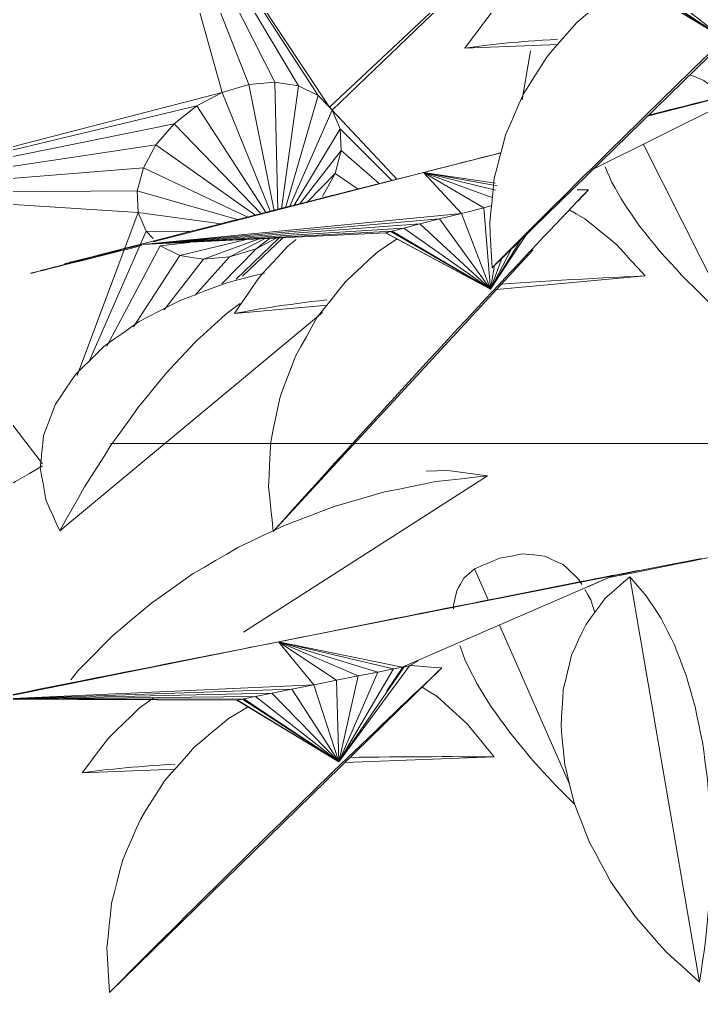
# Model space of a CAD drawing. Header units: metres. Extents: x 13.9 to 26.7, y -0.2 to 3.2.
# Drawn here: x 20.4854 to 20.5502, y 2.5479 to 2.6403 of the extents above; entities that cross this region are included whole.
import ezdxf

# ---------------------------------------------------------------- set-up
doc = ezdxf.new("R2010")
doc.units = ezdxf.units.M
doc.linetypes.add('_Pontos', pattern=[0.002, 0, -0.002])
for name, color, linetype, lineweight in [('Importações nas famílias', 10, 'Continuous', 5), ('Níveis', 50, 'Continuous', 9), ('Vegetação', 7, 'Continuous', 5)]:
    doc.layers.add(name, color=color, linetype=linetype, lineweight=lineweight)

# ---------------------------------------------------------------- blocks, each defined once
blk = doc.blocks.new('Planta_pergolado_12200 - plantas pergolado_skp_Component_12-V1731-Corte 1')
at = {"layer": 'Importações nas famílias'}
for p, q in [((17.334291, 2.640916), (17.334603, 2.641388)), ((17.341888, 2.636634), (17.334474, 2.621936))]:
    blk.add_line(p, q, dxfattribs=at)
at = {"layer": 'Importações nas famílias', "flags": 128}
for points in [[(17.336152, 2.642706), (17.336605, 2.642885), (17.337058, 2.643064), (17.337511, 2.643244)], [(17.334603, 2.641388), (17.33499, 2.641717), (17.335377, 2.642047), (17.335765, 2.642376), (17.336152, 2.642706)], [(17.333353, 2.6395), (17.333666, 2.639972), (17.333978, 2.640444)], [(17.332899, 2.63831), (17.333123, 2.638896), (17.333353, 2.6395)], [(17.345547, 2.634511), (17.345339, 2.63403), (17.345131, 2.633549), (17.344923, 2.633067)], [(17.344923, 2.633067), (17.344628, 2.632551), (17.344333, 2.632035), (17.344038, 2.63152), (17.343743, 2.631004)], [(17.343743, 2.631004), (17.343365, 2.630459), (17.342986, 2.629914), (17.342608, 2.62937), (17.34223, 2.628825)], [(17.34223, 2.628825), (17.341772, 2.628258), (17.341314, 2.627691), (17.340857, 2.627123), (17.340399, 2.626556)], [(17.340399, 2.626556), (17.339867, 2.625972), (17.339335, 2.625389), (17.338804, 2.624805), (17.338272, 2.624221)], [(17.338272, 2.624221), (17.337672, 2.623628), (17.337071, 2.623034), (17.336471, 2.622441), (17.335871, 2.621847)], [(17.335871, 2.621847), (17.33521, 2.62125), (17.334548, 2.620654), (17.333886, 2.620057)]]:
    blk.add_lwpolyline(points, dxfattribs=at)
blk = doc.blocks.new('Planta_pergolado_12200 - plantas pergolado_skp_Component_12-V3841-Corte 1')
at = {"layer": 'Importações nas famílias'}
for p, q in [((20.539421, 2.624088), (20.538351, 2.62411)), ((20.53843, 2.623014), (20.539421, 2.624088)), ((20.509499, 2.591662), (20.534157, 2.618383))]:
    blk.add_line(p, q, dxfattribs=at)
at = {"layer": 'Importações nas famílias', "flags": 128}
for points in [[(20.537367, 2.62194), (20.537881, 2.622477), (20.538394, 2.623014), (20.538907, 2.623551), (20.539421, 2.624088)], [(20.535143, 2.619595), (20.535699, 2.620181), (20.536255, 2.620768), (20.536811, 2.621354), (20.537367, 2.62194)], [(20.521194, 2.619416), (20.520312, 2.618821), (20.519431, 2.618226)], [(20.532773, 2.617077), (20.533365, 2.617707), (20.533958, 2.618336), (20.534551, 2.618966), (20.535143, 2.619595)], [(20.519431, 2.618226), (20.518652, 2.617504), (20.517873, 2.616781), (20.517095, 2.616059), (20.516316, 2.615336)], [(20.530283, 2.614416), (20.530905, 2.615081), (20.531528, 2.615746), (20.53215, 2.616412), (20.532773, 2.617077)], [(20.516316, 2.615336), (20.515659, 2.614503), (20.515001, 2.613669), (20.514344, 2.612835), (20.513686, 2.612002)], [(20.5277, 2.611639), (20.528346, 2.612333), (20.528991, 2.613028), (20.529637, 2.613722), (20.530283, 2.614416)], [(20.513686, 2.612002), (20.513166, 2.611077), (20.512645, 2.610151), (20.512124, 2.609226), (20.511603, 2.608301)], [(20.525054, 2.608779), (20.525716, 2.609494), (20.526377, 2.610209), (20.527039, 2.610924), (20.5277, 2.611639)], [(20.511603, 2.608301), (20.511231, 2.607306), (20.510859, 2.606312), (20.510487, 2.605317), (20.510116, 2.604322)], [(20.522374, 2.605868), (20.523044, 2.606596), (20.523714, 2.607324), (20.524384, 2.608051), (20.525054, 2.608779)], [(20.51969, 2.602936), (20.520361, 2.603669), (20.521032, 2.604402), (20.521703, 2.605135), (20.522374, 2.605868)], [(20.510116, 2.604322), (20.509901, 2.60328), (20.509687, 2.602239), (20.509472, 2.601198), (20.509258, 2.600156)], [(20.517031, 2.600018), (20.517695, 2.600747), (20.51836, 2.601477), (20.519025, 2.602207), (20.51969, 2.602936)], [(20.509258, 2.600156), (20.509206, 2.599093), (20.509154, 2.59803), (20.509103, 2.596966), (20.509051, 2.595903)], [(20.514427, 2.597145), (20.515078, 2.597863), (20.515729, 2.598581), (20.51638, 2.599299), (20.517031, 2.600018)], [(20.511907, 2.594349), (20.512537, 2.595048), (20.513167, 2.595747), (20.513797, 2.596446), (20.514427, 2.597145)], [(20.509051, 2.595903), (20.509163, 2.594843), (20.509275, 2.593782), (20.509387, 2.592722), (20.509499, 2.591662)], [(20.509499, 2.591662), (20.510101, 2.592333), (20.510703, 2.593005), (20.511305, 2.593677), (20.511907, 2.594349)]]:
    blk.add_lwpolyline(points, dxfattribs=at)
blk = doc.blocks.new('Planta_pergolado_12200 - plantas pergolado_skp_Component_12-V3801-Corte 1')
at = {"layer": 'Importações nas famílias'}
for p, q in [((20.800099, 2.56532), (20.799322, 2.5647)), ((20.819116, 2.560565), (20.833223, 2.561855)), ((20.794245, 2.55829), (20.803086, 2.559099))]:
    blk.add_line(p, q, dxfattribs=at)
at = {"layer": 'Importações nas famílias', "flags": 128}
for points in [[(20.827521, 2.567279), (20.826686, 2.567752), (20.82607, 2.568101)], [(20.830559, 2.564821), (20.829799, 2.565436), (20.82904, 2.56605), (20.82828, 2.566665), (20.827521, 2.567279)], [(20.799322, 2.5647), (20.798634, 2.563953), (20.797947, 2.563206), (20.797259, 2.562459), (20.796572, 2.561713)], [(20.833223, 2.561855), (20.832557, 2.562597), (20.831891, 2.563338), (20.831225, 2.56408), (20.830559, 2.564821)], [(20.829264, 2.561668), (20.830254, 2.561715), (20.831244, 2.561762), (20.832233, 2.561809), (20.833223, 2.561855)], [(20.796572, 2.561713), (20.79599, 2.560857), (20.795409, 2.560001), (20.794827, 2.559146), (20.794245, 2.55829)], [(20.819593, 2.561082), (20.8204, 2.561139), (20.821364, 2.561206)], [(20.821364, 2.561206), (20.822347, 2.561267), (20.82333, 2.561328), (20.824313, 2.56139), (20.825297, 2.561451)], [(20.825297, 2.561451), (20.826289, 2.561505), (20.82728, 2.561559), (20.828272, 2.561614), (20.829264, 2.561668)], [(20.798311, 2.558982), (20.798947, 2.559069), (20.799584, 2.559156), (20.800221, 2.559243), (20.800857, 2.55933)], [(20.800857, 2.55933), (20.801571, 2.559416), (20.802284, 2.559502), (20.802997, 2.559588)], [(20.794245, 2.55829), (20.794709, 2.558376), (20.795172, 2.558462), (20.795635, 2.558548), (20.796098, 2.558634)], [(20.796098, 2.558634), (20.796651, 2.558721), (20.797204, 2.558808), (20.797758, 2.558895), (20.798311, 2.558982)]]:
    blk.add_lwpolyline(points, dxfattribs=at)
blk = doc.blocks.new('Planta_pergolado_12200 - plantas pergolado_skp_Component_17-V3843-Corte 1')
at = {"layer": 'Importações nas famílias'}
for p, q in [((20.555151, 2.63366), (20.539862, 2.626056)), ((20.54504, 2.631108), (20.555151, 2.63366)), ((20.52378, 2.625744), (20.531141, 2.627601)), ((20.531151, 2.627632), (20.530367, 2.627432)), ((20.52378, 2.625744), (20.498103, 2.619169)), ((20.527361, 2.621866), (20.52378, 2.625744)), ((20.529488, 2.622405), (20.52378, 2.625744)), ((20.530362, 2.623347), (20.52378, 2.625744)), ((20.530607, 2.624057), (20.52378, 2.625744)), ((20.530754, 2.624484), (20.52378, 2.625744)), ((20.530565, 2.624719), (20.52378, 2.625744)), ((20.529488, 2.622405), (20.527361, 2.621866)), ((20.530259, 2.6226), (20.529488, 2.622405)), ((20.530125, 2.614662), (20.529488, 2.622405)), ((20.497022, 2.618893), (20.527361, 2.621866)), ((20.525295, 2.62134), (20.497022, 2.618893)), ((20.523429, 2.620864), (20.525295, 2.62134)), ((20.525295, 2.62134), (20.527361, 2.621866)), ((20.530125, 2.614662), (20.525295, 2.62134)), ((20.530125, 2.614662), (20.527361, 2.621866)), ((20.523429, 2.620864), (20.497022, 2.618893)), ((20.497022, 2.618893), (20.521892, 2.62047)), ((20.497022, 2.618893), (20.520788, 2.620186)), ((20.520145, 2.620012), (20.52065, 2.620135)), ((20.520312, 2.620061), (20.520192, 2.620029)), ((20.520312, 2.620061), (20.520788, 2.620186)), ((20.530125, 2.614662), (20.52065, 2.620135)), ((20.520788, 2.620186), (20.521892, 2.62047)), ((20.530125, 2.614662), (20.520788, 2.620186)), ((20.521892, 2.62047), (20.523429, 2.620864)), ((20.530125, 2.614662), (20.521892, 2.62047)), ((20.530125, 2.614662), (20.523429, 2.620864)), ((20.520192, 2.620029), (20.497022, 2.618893)), ((20.520145, 2.620012), (20.497022, 2.618893)), ((20.520192, 2.620029), (20.520145, 2.620012)), ((20.530125, 2.614662), (20.520145, 2.620012)), ((20.520192, 2.620029), (20.530125, 2.614662)), ((20.530125, 2.614662), (20.533592, 2.619936)), ((20.530125, 2.614662), (20.532997, 2.619357)), ((20.530125, 2.614662), (20.532047, 2.618383)), ((20.530125, 2.614662), (20.531239, 2.617676)), ((20.530125, 2.614662), (20.530513, 2.61694))]:
    blk.add_line(p, q, dxfattribs=at)
at = {"layer": 'Importações nas famílias', "flags": 128}
for points in [[(20.552191, 2.632963), (20.551252, 2.632727), (20.550314, 2.63249), (20.549375, 2.632254), (20.548437, 2.632018)], [(20.548437, 2.632018), (20.547345, 2.631742), (20.546254, 2.631466), (20.545163, 2.63119)], [(20.530367, 2.627432), (20.529434, 2.627194), (20.528502, 2.626955), (20.527569, 2.626717), (20.526636, 2.626478)], [(20.52378, 2.625744), (20.52292, 2.625528), (20.522059, 2.625312), (20.521199, 2.625097), (20.520339, 2.624881)], [(20.526636, 2.626478), (20.525922, 2.626295), (20.525208, 2.626111), (20.524494, 2.625927), (20.52378, 2.625744)], [(20.520339, 2.624881), (20.519216, 2.624598), (20.518094, 2.624315), (20.516971, 2.624032), (20.515849, 2.623749)], [(20.515849, 2.623749), (20.51456, 2.623423), (20.513272, 2.623097), (20.511983, 2.622771), (20.510695, 2.622445)], [(20.510695, 2.622445), (20.50935, 2.622103), (20.508005, 2.621762), (20.506661, 2.621421), (20.505316, 2.62108)], [(20.505316, 2.62108), (20.50403, 2.620753), (20.502745, 2.620425), (20.501459, 2.620098), (20.500173, 2.619771)], [(20.500173, 2.619771), (20.499056, 2.619485), (20.497939, 2.6192), (20.496822, 2.618915), (20.495705, 2.618629)], [(20.495705, 2.618629), (20.494853, 2.61841), (20.494, 2.618191), (20.493147, 2.617972), (20.492294, 2.617753)], [(20.495016, 2.618381), (20.494013, 2.618124), (20.49301, 2.617868)], [(20.49324, 2.617942), (20.494185, 2.61818), (20.495131, 2.618418), (20.496076, 2.618655), (20.497022, 2.618893)], [(20.493877, 2.618017), (20.494915, 2.618279), (20.495954, 2.618541), (20.496993, 2.618803)], [(20.489693, 2.617068), (20.489951, 2.61713), (20.490209, 2.617192), (20.490467, 2.617254), (20.490725, 2.617316)], [(20.49301, 2.617868), (20.492202, 2.617661), (20.491393, 2.617454), (20.490585, 2.617247), (20.489777, 2.617039)], [(20.492294, 2.617753), (20.491779, 2.617619), (20.491263, 2.617485), (20.490747, 2.617351), (20.490231, 2.617218)], [(20.490442, 2.617153), (20.491301, 2.617369), (20.492159, 2.617585), (20.493018, 2.617801), (20.493877, 2.618017)], [(20.490725, 2.617316), (20.491354, 2.617473), (20.491983, 2.617629), (20.492611, 2.617786), (20.49324, 2.617942)], [(20.487543, 2.616462), (20.487272, 2.61639), (20.487001, 2.616319), (20.486731, 2.616247), (20.48646, 2.616176)], [(20.486603, 2.6162), (20.486942, 2.616284), (20.487282, 2.616367), (20.487621, 2.61645), (20.487961, 2.616534)], [(20.489777, 2.617039), (20.489218, 2.616895), (20.48866, 2.616751), (20.488101, 2.616606), (20.487543, 2.616462)], [(20.487961, 2.616534), (20.488581, 2.616688), (20.489201, 2.616843), (20.489822, 2.616998), (20.490442, 2.617153)], [(20.490231, 2.617218), (20.490097, 2.61718), (20.489962, 2.617143), (20.489828, 2.617105), (20.489693, 2.617068)], [(20.48646, 2.616176), (20.486496, 2.616182), (20.486532, 2.616188), (20.486567, 2.616194), (20.486603, 2.6162)]]:
    blk.add_lwpolyline(points, dxfattribs=at)
blk = doc.blocks.new('Planta_pergolado_12200 - plantas pergolado_skp_Component_16-V3844-Corte 1')
for name, p in [('Planta_pergolado_12200 - plantas pergolado_skp_Component_17-V3843-Corte 1', (0, 0)), ('Planta_pergolado_12200 - plantas pergolado_skp_Component_12-V3841-Corte 1', (0, 0)), ('Planta_pergolado_12200 - plantas pergolado_skp_Component_12-V3801-Corte 1', (-0.288423, 0.054065))]:
    blk.add_blockref(name, p)
at = {"extrusion": (0, 0, -1), "zscale": -0.9999999999999996}
blk.add_blockref('Planta_pergolado_12200 - plantas pergolado_skp_Component_12-V1731-Corte 1', (-37.88655, -0.008219), dxfattribs=at)
blk = doc.blocks.new('Planta_pergolado_12200 - plantas pergolado_skp_-V3878-Corte 1')
blk.add_blockref('Planta_pergolado_12200 - plantas pergolado_skp_Component_16-V3844-Corte 1', (0, 0))
blk = doc.blocks.new('Planta_pergolado_12200 - plantas pergolado_skp_-V4052-Corte 1')
blk.add_blockref('Planta_pergolado_12200 - plantas pergolado_skp_-V3878-Corte 1', (0, 0))
blk = doc.blocks.new('Planta_pergolado_12200 - plantas pergolado_skp_Component_12-V4227-Corte 1')
at = {"layer": 'Importações nas famílias'}
for p, q in [((20.560778, 2.646466), (20.561859, 2.647522)), ((20.530281, 2.616706), (20.56002, 2.645727))]:
    blk.add_line(p, q, dxfattribs=at)
at = {"layer": 'Importações nas famílias', "flags": 128}
for points in [[(20.561859, 2.647522), (20.560792, 2.6476), (20.559725, 2.647679), (20.558791, 2.647747)], [(20.559696, 2.645485), (20.560237, 2.645994), (20.560778, 2.646503), (20.561318, 2.647013), (20.561859, 2.647522)], [(20.557352, 2.643259), (20.557938, 2.643815), (20.558524, 2.644372), (20.55911, 2.644928), (20.559696, 2.645485)], [(20.543412, 2.64381), (20.542501, 2.643262), (20.54159, 2.642715)], [(20.554853, 2.640869), (20.555478, 2.641466), (20.556103, 2.642064), (20.556728, 2.642661), (20.557352, 2.643259)], [(20.54159, 2.642715), (20.540774, 2.642034), (20.539959, 2.641353), (20.539143, 2.640672), (20.538328, 2.639991)], [(20.552227, 2.638341), (20.552884, 2.638973), (20.55354, 2.639605), (20.554197, 2.640237), (20.554853, 2.640869)], [(20.538328, 2.639991), (20.537628, 2.639193), (20.536928, 2.638395), (20.536228, 2.637597), (20.535528, 2.636799)], [(20.549503, 2.635704), (20.550184, 2.636363), (20.550865, 2.637023), (20.551546, 2.637682), (20.552227, 2.638341)], [(20.535528, 2.636799), (20.534959, 2.635903), (20.534391, 2.635006), (20.533822, 2.634109), (20.533254, 2.633213)], [(20.546711, 2.632986), (20.547409, 2.633666), (20.548107, 2.634345), (20.548805, 2.635024), (20.549503, 2.635704)], [(20.533254, 2.633213), (20.53283, 2.632239), (20.532407, 2.631265), (20.531983, 2.630291), (20.53156, 2.629317)], [(20.543882, 2.630219), (20.544589, 2.630911), (20.545297, 2.631603), (20.546004, 2.632294), (20.546711, 2.632986)], [(20.541048, 2.627432), (20.541757, 2.628128), (20.542465, 2.628825), (20.543174, 2.629522), (20.543882, 2.630219)], [(20.53156, 2.629317), (20.531291, 2.628288), (20.531022, 2.627259), (20.530754, 2.626231), (20.530485, 2.625202)], [(20.53824, 2.624656), (20.538942, 2.62535), (20.539644, 2.626044), (20.540346, 2.626738), (20.541048, 2.627432)], [(20.530485, 2.625202), (20.530378, 2.624143), (20.530271, 2.623084), (20.530163, 2.622024), (20.530056, 2.620965)], [(20.535489, 2.621924), (20.536177, 2.622607), (20.536865, 2.62329), (20.537552, 2.623973), (20.53824, 2.624656)], [(20.532827, 2.619264), (20.533492, 2.619929), (20.534158, 2.620594), (20.534824, 2.621259), (20.535489, 2.621924)], [(20.530056, 2.620965), (20.530112, 2.6199), (20.530169, 2.618836), (20.530225, 2.617771), (20.530281, 2.616706)], [(20.530281, 2.616706), (20.530918, 2.617345), (20.531554, 2.617985), (20.53219, 2.618624), (20.532827, 2.619264)]]:
    blk.add_lwpolyline(points, dxfattribs=at)
blk = doc.blocks.new('Planta_pergolado_12200 - plantas pergolado_skp_Component_12-V4228-Corte 1')
at = {"layer": 'Importações nas famílias'}
for p, q in [((20.533907, 2.644277), (20.533098, 2.643698)), ((20.552648, 2.638533), (20.566803, 2.639084)), ((20.527693, 2.637563), (20.536563, 2.637908))]:
    blk.add_line(p, q, dxfattribs=at)
at = {"layer": 'Importações nas famílias', "flags": 128}
for points in [[(20.561393, 2.644799), (20.560584, 2.645314), (20.56002, 2.645674)], [(20.564298, 2.642185), (20.563572, 2.642838), (20.562846, 2.643492), (20.562119, 2.644145), (20.561393, 2.644799)], [(20.533098, 2.643698), (20.532372, 2.642989), (20.531647, 2.642279), (20.530921, 2.641569), (20.530195, 2.640859)], [(20.566803, 2.639084), (20.566177, 2.639859), (20.565551, 2.640634), (20.564924, 2.64141), (20.564298, 2.642185)], [(20.530195, 2.640859), (20.52957, 2.640035), (20.528944, 2.639211), (20.528318, 2.638387), (20.527693, 2.637563)], [(20.553152, 2.639025), (20.553961, 2.639039), (20.554927, 2.639056)], [(20.554927, 2.639056), (20.555912, 2.639066), (20.556897, 2.639075), (20.557882, 2.639085), (20.558867, 2.639094)], [(20.558867, 2.639094), (20.55986, 2.639097), (20.560854, 2.639099), (20.561847, 2.639101), (20.562841, 2.639104)], [(20.562841, 2.639104), (20.563831, 2.639099), (20.564822, 2.639094), (20.565813, 2.639089), (20.566803, 2.639084)], [(20.527693, 2.637563), (20.52816, 2.637625), (20.528627, 2.637687), (20.529094, 2.637748), (20.529561, 2.63781)], [(20.529561, 2.63781), (20.530118, 2.637868), (20.530675, 2.637926), (20.531232, 2.637984), (20.531789, 2.638042)], [(20.531789, 2.638042), (20.532429, 2.638095), (20.533069, 2.638149), (20.53371, 2.638202), (20.53435, 2.638256)], [(20.53435, 2.638256), (20.535067, 2.638304), (20.535784, 2.638353), (20.536501, 2.638402)]]:
    blk.add_lwpolyline(points, dxfattribs=at)
blk = doc.blocks.new('Planta_pergolado_12200 - plantas pergolado_skp_Component_17-V4229-Corte 1')
at = {"layer": 'Importações nas famílias'}
for p, q in [((20.552083, 2.638595), (20.542397, 2.64446)), ((20.542445, 2.644475), (20.552083, 2.638595)), ((20.552083, 2.638595), (20.542907, 2.644557)), ((20.552083, 2.638595), (20.543048, 2.6446)), ((20.552083, 2.638595), (20.544165, 2.644827))]:
    blk.add_line(p, q, dxfattribs=at)
blk = doc.blocks.new('Planta_pergolado_12200 - plantas pergolado_skp_Component_16-V4230-Corte 1')
for name in ['Planta_pergolado_12200 - plantas pergolado_skp_Component_17-V4229-Corte 1', 'Planta_pergolado_12200 - plantas pergolado_skp_Component_12-V4227-Corte 1', 'Planta_pergolado_12200 - plantas pergolado_skp_Component_12-V4228-Corte 1']:
    blk.add_blockref(name, (0, 0))
blk = doc.blocks.new('Planta_pergolado_12200 - plantas pergolado_skp_Component_12-V2300-Corte 1')
at = {"layer": 'Importações nas famílias'}
for p, q in [((17.072737, 2.527254), (17.071413, 2.524247)), ((17.062561, 2.525763), (17.062848, 2.526251)), ((17.074736, 2.523829), (17.074728, 2.523431)), ((17.070372, 2.521885), (17.063737, 2.506818))]:
    blk.add_line(p, q, dxfattribs=at)
at = {"layer": 'Importações nas famílias', "flags": 128}
for points in [[(17.066099, 2.528459), (17.066605, 2.52851), (17.067111, 2.528562), (17.067617, 2.528613), (17.068124, 2.528664)], [(17.068124, 2.528664), (17.068681, 2.528563), (17.069239, 2.528462), (17.069796, 2.528361), (17.070354, 2.528259)], [(17.064326, 2.527648), (17.06477, 2.527851), (17.065213, 2.528054), (17.065656, 2.528256), (17.066099, 2.528459)], [(17.070354, 2.528259), (17.07095, 2.528008), (17.071545, 2.527756), (17.072141, 2.527505), (17.072737, 2.527254)], [(17.062848, 2.526251), (17.063218, 2.5266), (17.063587, 2.52695), (17.063957, 2.527299), (17.064326, 2.527648)], [(17.072737, 2.527254), (17.072989, 2.527028), (17.073242, 2.526802), (17.073494, 2.526577), (17.073747, 2.526351)], [(17.073747, 2.526351), (17.073914, 2.526065), (17.074081, 2.525778), (17.074248, 2.525492), (17.074415, 2.525205)], [(17.061699, 2.5243), (17.061987, 2.524788), (17.062274, 2.525275)], [(17.074415, 2.525205), (17.074495, 2.524861), (17.074576, 2.524517), (17.074656, 2.524173), (17.074736, 2.523829)], [(17.061308, 2.523088), (17.061501, 2.523685), (17.061699, 2.5243)], [(17.074138, 2.519957), (17.073955, 2.519465), (17.073772, 2.518973), (17.07359, 2.518482)], [(17.07359, 2.518482), (17.073322, 2.517951), (17.073055, 2.517421), (17.072787, 2.51689), (17.07252, 2.516359)], [(17.07252, 2.516359), (17.07217, 2.515796), (17.071821, 2.515232), (17.071472, 2.514668), (17.071122, 2.514105)], [(17.071122, 2.514105), (17.070695, 2.513514), (17.070268, 2.512924), (17.06984, 2.512333), (17.069413, 2.511743)], [(17.069413, 2.511743), (17.068912, 2.511132), (17.068412, 2.510521), (17.067911, 2.509911), (17.067411, 2.5093)], [(17.067411, 2.5093), (17.066842, 2.508676), (17.066274, 2.508052), (17.065706, 2.507428), (17.065138, 2.506803)], [(17.065138, 2.506803), (17.064508, 2.506173), (17.063879, 2.505542), (17.063249, 2.504911)]]:
    blk.add_lwpolyline(points, dxfattribs=at)
blk = doc.blocks.new('Planta_pergolado_12200 - plantas pergolado_skp_Component_12-V2301-Corte 1')
at = {"layer": 'Importações nas famílias'}
blk.add_line((17.107411, 2.487022), (17.075833, 2.517838), dxfattribs=at)
at = {"layer": 'Importações nas famílias', "flags": 128}
for points in [[(17.075833, 2.517838), (17.0769, 2.517916), (17.077967, 2.517994), (17.078901, 2.518063)], [(17.077996, 2.515801), (17.077455, 2.51631), (17.076914, 2.516819), (17.076374, 2.517328), (17.075833, 2.517838)], [(17.08034, 2.513575), (17.079754, 2.514131), (17.079168, 2.514688), (17.078582, 2.515244), (17.077996, 2.515801)], [(17.09428, 2.514126), (17.095191, 2.513578), (17.096102, 2.513031)], [(17.082838, 2.511185), (17.082214, 2.511782), (17.081589, 2.51238), (17.080964, 2.512977), (17.08034, 2.513575)], [(17.096102, 2.513031), (17.096918, 2.51235), (17.097733, 2.511669), (17.098548, 2.510988), (17.099364, 2.510307)], [(17.085465, 2.508657), (17.084808, 2.509289), (17.084152, 2.509921), (17.083495, 2.510553), (17.082838, 2.511185)], [(17.099364, 2.510307), (17.100064, 2.509509), (17.100764, 2.508711), (17.101464, 2.507913), (17.102164, 2.507115)], [(17.088189, 2.50602), (17.087508, 2.506679), (17.086827, 2.507338), (17.086146, 2.507998), (17.085465, 2.508657)], [(17.102164, 2.507115), (17.102733, 2.506218), (17.103301, 2.505322), (17.10387, 2.504425), (17.104438, 2.503529)], [(17.090981, 2.503302), (17.090283, 2.503982), (17.089585, 2.504661), (17.088887, 2.50534), (17.088189, 2.50602)], [(17.09381, 2.500535), (17.093102, 2.501226), (17.092395, 2.501918), (17.091688, 2.50261), (17.090981, 2.503302)], [(17.104438, 2.503529), (17.104862, 2.502555), (17.105285, 2.501581), (17.105709, 2.500606), (17.106132, 2.499632)], [(17.096644, 2.497748), (17.095935, 2.498444), (17.095227, 2.499141), (17.094518, 2.499838), (17.09381, 2.500535)], [(17.106132, 2.499632), (17.106401, 2.498604), (17.10667, 2.497575), (17.106938, 2.496546), (17.107207, 2.495518)], [(17.099452, 2.494972), (17.09875, 2.495666), (17.098048, 2.49636), (17.097346, 2.497054), (17.096644, 2.497748)], [(17.107207, 2.495518), (17.107314, 2.494459), (17.107421, 2.493399), (17.107529, 2.49234), (17.107636, 2.491281)], [(17.102203, 2.492239), (17.101515, 2.492923), (17.100827, 2.493606), (17.10014, 2.494289), (17.099452, 2.494972)], [(17.104865, 2.489579), (17.1042, 2.490244), (17.103534, 2.490909), (17.102868, 2.491574), (17.102203, 2.492239)], [(17.107636, 2.491281), (17.10758, 2.490216), (17.107523, 2.489151), (17.107467, 2.488087), (17.107411, 2.487022)], [(17.107411, 2.487022), (17.106774, 2.487661), (17.106138, 2.488301), (17.105502, 2.48894), (17.104865, 2.489579)]]:
    blk.add_lwpolyline(points, dxfattribs=at)
blk = doc.blocks.new('Planta_pergolado_12200 - plantas pergolado_skp_Component_12-V4241-Corte 1')
at = {"layer": 'Importações nas famílias'}
for p, q in [((20.516308, 2.569716), (20.530463, 2.570266)), ((20.491353, 2.568746), (20.500223, 2.569091))]:
    blk.add_line(p, q, dxfattribs=at)
at = {"layer": 'Importações nas famílias', "flags": 128}
for points in [[(20.525053, 2.575981), (20.524244, 2.576497), (20.523647, 2.576877)], [(20.498103, 2.575844), (20.497566, 2.57546), (20.496758, 2.574881)], [(20.527958, 2.573368), (20.527232, 2.574021), (20.526505, 2.574674), (20.525779, 2.575328), (20.525053, 2.575981)], [(20.496758, 2.574881), (20.496032, 2.574171), (20.495306, 2.573461), (20.494581, 2.572752), (20.493855, 2.572042)], [(20.530463, 2.570266), (20.529837, 2.571042), (20.52921, 2.571817), (20.528584, 2.572592), (20.527958, 2.573368)], [(20.493855, 2.572042), (20.493229, 2.571218), (20.492604, 2.570394), (20.491978, 2.56957), (20.491353, 2.568746)], [(20.516812, 2.570207), (20.51762, 2.570222), (20.518586, 2.570238)], [(20.518586, 2.570238), (20.519571, 2.570248), (20.520556, 2.570258), (20.521542, 2.570267), (20.522527, 2.570277)], [(20.522527, 2.570277), (20.52352, 2.570279), (20.524513, 2.570282), (20.525507, 2.570284), (20.5265, 2.570286)], [(20.5265, 2.570286), (20.527491, 2.570281), (20.528482, 2.570276), (20.529472, 2.570271), (20.530463, 2.570266)], [(20.495448, 2.569224), (20.496089, 2.569278), (20.496729, 2.569331), (20.497369, 2.569385), (20.49801, 2.569438)], [(20.49801, 2.569438), (20.498727, 2.569487), (20.499444, 2.569536), (20.50016, 2.569584)], [(20.491353, 2.568746), (20.49182, 2.568807), (20.492287, 2.568869), (20.492754, 2.568931), (20.493221, 2.568992)], [(20.493221, 2.568992), (20.493778, 2.56905), (20.494335, 2.569108), (20.494892, 2.569166), (20.495448, 2.569224)]]:
    blk.add_lwpolyline(points, dxfattribs=at)
blk = doc.blocks.new('Planta_pergolado_12200 - plantas pergolado_skp_Component_12-V1670-Corte 1')
at = {"layer": 'Importações nas famílias'}
blk.add_line((17.032719, 2.549735), (17.041352, 2.587823), dxfattribs=at)
at = {"layer": 'Importações nas famílias', "flags": 128}
for points in [[(17.039697, 2.586102), (17.040111, 2.586532), (17.040525, 2.586963), (17.040939, 2.587393), (17.041352, 2.587823)], [(17.041352, 2.587823), (17.041907, 2.587281), (17.042462, 2.58674), (17.043016, 2.586198), (17.043571, 2.585656)], [(17.038169, 2.584015), (17.038551, 2.584537), (17.038933, 2.585059), (17.039315, 2.58558), (17.039697, 2.586102)], [(17.043571, 2.585656), (17.044001, 2.585007), (17.044432, 2.584358), (17.044862, 2.583708), (17.045292, 2.583059)], [(17.036786, 2.581586), (17.037132, 2.582193), (17.037478, 2.5828), (17.037824, 2.583408), (17.038169, 2.584015)], [(17.045292, 2.583059), (17.045588, 2.582318), (17.045884, 2.581576), (17.046179, 2.580835), (17.046475, 2.580093)], [(17.035562, 2.57884), (17.035868, 2.579526), (17.036174, 2.580213), (17.03648, 2.580899), (17.036786, 2.581586)], [(17.046475, 2.580093), (17.046629, 2.579277), (17.046783, 2.578461), (17.046938, 2.577645), (17.047092, 2.576829)], [(17.034512, 2.575809), (17.034774, 2.576567), (17.035037, 2.577325), (17.0353, 2.578082), (17.035562, 2.57884)], [(17.047092, 2.576829), (17.047101, 2.575957), (17.04711, 2.575085), (17.04712, 2.574213), (17.047129, 2.573341)], [(17.033646, 2.572527), (17.033862, 2.573348), (17.034079, 2.574168), (17.034295, 2.574989), (17.034512, 2.575809)], [(17.047129, 2.573341), (17.046993, 2.572434), (17.046857, 2.571527), (17.04672, 2.57062), (17.046584, 2.569713)], [(17.032975, 2.56903), (17.033143, 2.569904), (17.03331, 2.570778), (17.033478, 2.571653), (17.033646, 2.572527)], [(17.046584, 2.569713), (17.046306, 2.568792), (17.046028, 2.567871), (17.04575, 2.56695), (17.045471, 2.56603)], [(17.032506, 2.565356), (17.032623, 2.566274), (17.03274, 2.567193), (17.032858, 2.568111), (17.032975, 2.56903)], [(17.045471, 2.56603), (17.045058, 2.565116), (17.044644, 2.564203), (17.04423, 2.56329), (17.043816, 2.562377)], [(17.032244, 2.561547), (17.032309, 2.562499), (17.032375, 2.563451), (17.03244, 2.564404), (17.032506, 2.565356)], [(17.043816, 2.562377), (17.043277, 2.561493), (17.042737, 2.560608), (17.042197, 2.559724), (17.041658, 2.55884)], [(17.032192, 2.557644), (17.032205, 2.55862), (17.032218, 2.559596), (17.032231, 2.560571), (17.032244, 2.561547)], [(17.041658, 2.55884), (17.041005, 2.558006), (17.040352, 2.557172), (17.039699, 2.556338), (17.039046, 2.555503)], [(17.032351, 2.553692), (17.032311, 2.55468), (17.032272, 2.555668), (17.032232, 2.556656), (17.032192, 2.557644)], [(17.039046, 2.555503), (17.038295, 2.554739), (17.037545, 2.553974), (17.036794, 2.553209), (17.036043, 2.552444)], [(17.032719, 2.549735), (17.032627, 2.550724), (17.032535, 2.551714), (17.032443, 2.552703), (17.032351, 2.553692)], [(17.036043, 2.552444), (17.035212, 2.551767), (17.034381, 2.551089), (17.03355, 2.550412), (17.032719, 2.549735)]]:
    blk.add_lwpolyline(points, dxfattribs=at)
blk = doc.blocks.new('Planta_pergolado_12200 - plantas pergolado_skp_Component_17-V4242-Corte 1')
at = {"layer": 'Importações nas famílias'}
for p, q in [((20.509986, 2.581177), (20.541728, 2.58744)), ((20.541728, 2.58744), (20.521732, 2.578768)), ((20.539381, 2.586416), (20.541728, 2.58744)), ((20.509986, 2.581177), (20.482906, 2.575735)), ((20.513359, 2.577116), (20.509986, 2.581177)), ((20.515511, 2.577544), (20.509986, 2.581177)), ((20.517578, 2.577953), (20.509986, 2.581177)), ((20.519417, 2.578316), (20.509986, 2.581177)), ((20.520905, 2.578608), (20.509986, 2.581177)), ((20.521732, 2.578768), (20.509986, 2.581177)), ((20.523275, 2.579391), (20.52245, 2.578905)), ((20.515743, 2.569778), (20.52245, 2.578905)), ((20.515743, 2.569778), (20.52194, 2.578809)), ((20.515743, 2.569778), (20.520905, 2.578608)), ((20.520905, 2.578608), (20.519417, 2.578316)), ((20.520287, 2.576521), (20.521799, 2.578765)), ((20.521732, 2.578768), (20.520905, 2.578608)), ((20.52194, 2.578809), (20.521732, 2.578768)), ((20.52245, 2.578905), (20.52194, 2.578809)), ((20.515511, 2.577544), (20.513359, 2.577116)), ((20.517578, 2.577953), (20.515511, 2.577544)), ((20.515743, 2.569778), (20.515511, 2.577544)), ((20.515743, 2.569778), (20.519417, 2.578316)), ((20.515743, 2.569778), (20.517578, 2.577953)), ((20.519417, 2.578316), (20.517578, 2.577953)), ((20.482906, 2.575735), (20.513359, 2.577116)), ((20.511268, 2.576699), (20.482906, 2.575735)), ((20.509381, 2.576322), (20.511268, 2.576699)), ((20.511268, 2.576699), (20.513359, 2.577116)), ((20.515743, 2.569778), (20.511268, 2.576699)), ((20.515743, 2.569778), (20.513359, 2.577116)), ((20.509381, 2.576322), (20.482906, 2.575735)), ((20.482906, 2.575735), (20.507825, 2.576009)), ((20.482906, 2.575735), (20.506708, 2.575783)), ((20.506057, 2.575643), (20.482906, 2.575735)), ((20.506104, 2.575658), (20.482906, 2.575735)), ((20.506057, 2.575643), (20.506567, 2.575739)), ((20.506226, 2.575683), (20.506708, 2.575783)), ((20.515743, 2.569778), (20.506567, 2.575739)), ((20.506708, 2.575783), (20.507825, 2.576009)), ((20.515743, 2.569778), (20.506708, 2.575783)), ((20.507825, 2.576009), (20.509381, 2.576322)), ((20.515743, 2.569778), (20.507825, 2.576009)), ((20.515743, 2.569778), (20.509381, 2.576322)), ((20.506104, 2.575658), (20.506057, 2.575643)), ((20.515743, 2.569778), (20.506057, 2.575643)), ((20.506226, 2.575683), (20.506104, 2.575658)), ((20.506104, 2.575658), (20.515743, 2.569778))]:
    blk.add_line(p, q, dxfattribs=at)
at = {"layer": 'Importações nas famílias', "flags": 128}
for points in [[(20.550178, 2.589109), (20.549192, 2.588914), (20.548206, 2.58872), (20.54722, 2.588526), (20.546234, 2.588332)], [(20.548016, 2.588608), (20.54892, 2.58879), (20.549825, 2.588972), (20.550729, 2.589153), (20.551633, 2.589335)], [(20.541371, 2.587282), (20.542543, 2.587515), (20.543716, 2.587749)], [(20.5435, 2.587826), (20.543039, 2.587737), (20.542578, 2.587648), (20.542117, 2.587559), (20.541656, 2.58747)], [(20.546234, 2.588332), (20.545108, 2.588109), (20.543981, 2.587886), (20.542855, 2.587663), (20.541728, 2.58744)], [(20.541728, 2.58744), (20.542181, 2.587533), (20.542633, 2.587625), (20.543085, 2.587718), (20.543538, 2.58781)], [(20.544142, 2.587942), (20.543982, 2.587913), (20.543821, 2.587884), (20.543661, 2.587855), (20.5435, 2.587826)], [(20.543538, 2.58781), (20.543689, 2.587843), (20.54384, 2.587876), (20.543991, 2.587909), (20.544142, 2.587942)], [(20.543716, 2.587749), (20.544791, 2.587964), (20.545866, 2.588179), (20.546941, 2.588393), (20.548016, 2.588608)], [(20.538736, 2.586899), (20.537786, 2.586712), (20.536837, 2.586525), (20.535887, 2.586338), (20.534937, 2.586151)], [(20.541656, 2.58747), (20.540926, 2.587328), (20.540196, 2.587185), (20.539466, 2.587042), (20.538736, 2.586899)], [(20.534937, 2.586151), (20.533833, 2.585933), (20.532729, 2.585715), (20.531625, 2.585496), (20.53052, 2.585278)], [(20.53052, 2.585278), (20.529337, 2.585043), (20.528153, 2.584808), (20.526969, 2.584574), (20.525785, 2.584339)], [(20.525785, 2.584339), (20.524603, 2.584103), (20.52342, 2.583868), (20.522238, 2.583633), (20.521055, 2.583397)], [(20.521055, 2.583397), (20.519955, 2.583177), (20.518854, 2.582957), (20.517753, 2.582738), (20.516653, 2.582518)], [(20.516653, 2.582518), (20.515709, 2.582328), (20.514765, 2.582139), (20.513821, 2.58195), (20.512877, 2.58176)], [(20.512877, 2.58176), (20.512155, 2.581614), (20.511432, 2.581469), (20.510709, 2.581323), (20.509986, 2.581177)], [(20.506504, 2.580495), (20.505369, 2.580271), (20.504233, 2.580047), (20.503097, 2.579823), (20.501962, 2.5796)], [(20.509986, 2.581177), (20.509116, 2.581006), (20.508245, 2.580836), (20.507375, 2.580665), (20.506504, 2.580495)], [(20.501962, 2.5796), (20.500658, 2.579341), (20.499354, 2.579083), (20.49805, 2.578825), (20.496746, 2.578567)], [(20.496746, 2.578567), (20.495385, 2.578297), (20.494025, 2.578026), (20.492664, 2.577756), (20.491304, 2.577485)], [(20.491304, 2.577485), (20.490003, 2.577226), (20.488701, 2.576966), (20.4874, 2.576707), (20.486099, 2.576447)], [(20.486099, 2.576447), (20.484969, 2.576221), (20.483839, 2.575994), (20.482708, 2.575768), (20.481578, 2.575541)]]:
    blk.add_lwpolyline(points, dxfattribs=at)
blk = doc.blocks.new('Planta_pergolado_12200 - plantas pergolado_skp_Component_16-V4243-Corte 1')
for name in ['Planta_pergolado_12200 - plantas pergolado_skp_Component_17-V4242-Corte 1', 'Planta_pergolado_12200 - plantas pergolado_skp_Component_12-V4241-Corte 1']:
    blk.add_blockref(name, (0, 0))
at = {"extrusion": (0, 0, -1), "zscale": -0.9999999999999996}
for name in ['Planta_pergolado_12200 - plantas pergolado_skp_Component_12-V2300-Corte 1', 'Planta_pergolado_12200 - plantas pergolado_skp_Component_12-V2301-Corte 1']:
    blk.add_blockref(name, (-37.601352, 0.060867), dxfattribs=at)
at = {"extrusion": (0, 0, -1), "zscale": -0.9999999999999987, "rotation": 2.999999999999923}
blk.add_blockref('Planta_pergolado_12200 - plantas pergolado_skp_Component_12-V1670-Corte 1', (-37.425912, -0.888788), dxfattribs=at)
blk = doc.blocks.new('Planta_pergolado_12200 - plantas pergolado_skp_-V4277-Corte 1')
for name in ['Planta_pergolado_12200 - plantas pergolado_skp_Component_16-V4230-Corte 1', 'Planta_pergolado_12200 - plantas pergolado_skp_Component_16-V4243-Corte 1']:
    blk.add_blockref(name, (0, 0))
blk = doc.blocks.new('Planta_pergolado_12200 - plantas pergolado_skp_Component_12-V2569-Corte 1')
at = {"layer": 'Importações nas famílias'}
blk.add_line((17.397325, 2.59993), (17.372373, 2.620658), dxfattribs=at)
at = {"layer": 'Importações nas famílias', "flags": 128}
for points in [[(17.377872, 2.624421), (17.378931, 2.624147), (17.38015, 2.623832), (17.381368, 2.623517)], [(17.381368, 2.623517), (17.382485, 2.623099), (17.383601, 2.622682), (17.384718, 2.622264), (17.385835, 2.621846)], [(17.381567, 2.620488), (17.380871, 2.621013), (17.380174, 2.621538)], [(17.385835, 2.621846), (17.386823, 2.621336), (17.387812, 2.620826), (17.388801, 2.620315), (17.389789, 2.619805)], [(17.384359, 2.617955), (17.383661, 2.618588), (17.382963, 2.619222), (17.382265, 2.619855), (17.381567, 2.620488)], [(17.389789, 2.619805), (17.390626, 2.619213), (17.391464, 2.618622), (17.392301, 2.618031), (17.393139, 2.61744)], [(17.387124, 2.615017), (17.386433, 2.615752), (17.385742, 2.616486), (17.38505, 2.617221), (17.384359, 2.617955)], [(17.393139, 2.61744), (17.393805, 2.616782), (17.394472, 2.616124), (17.395138, 2.615466), (17.395805, 2.614808)], [(17.389833, 2.611707), (17.389156, 2.612535), (17.388479, 2.613362), (17.387802, 2.61419), (17.387124, 2.615017)], [(17.395805, 2.614808), (17.396285, 2.614098), (17.396765, 2.613389), (17.397245, 2.612679), (17.397725, 2.61197)], [(17.397725, 2.61197), (17.398007, 2.611225), (17.398289, 2.610481), (17.398571, 2.609737), (17.398854, 2.608992)], [(17.392456, 2.608062), (17.3918, 2.608973), (17.391145, 2.609884), (17.390489, 2.610796), (17.389833, 2.611707)], [(17.398854, 2.608992), (17.398932, 2.608231), (17.399009, 2.607469), (17.399087, 2.606707), (17.399165, 2.605946)], [(17.394962, 2.604121), (17.394336, 2.605106), (17.393709, 2.606092), (17.393083, 2.607077), (17.392456, 2.608062)], [(17.399165, 2.605946), (17.399037, 2.605184), (17.398908, 2.604423), (17.39878, 2.603662), (17.398652, 2.602901)], [(17.397325, 2.59993), (17.396735, 2.600978), (17.396144, 2.602026), (17.395553, 2.603074), (17.394962, 2.604121)], [(17.398652, 2.602901), (17.39832, 2.602158), (17.397989, 2.601415), (17.397657, 2.600673), (17.397325, 2.59993)]]:
    blk.add_lwpolyline(points, dxfattribs=at)
blk = doc.blocks.new('Planta_pergolado_12200 - plantas pergolado_skp_Component_12-V4392-Corte 1')
at = {"layer": 'Importações nas famílias'}
for p, q in [((20.506686, 2.582112), (20.529832, 2.596956)), ((20.509611, 2.591787), (20.51063, 2.592273)), ((20.49027, 2.57757), (20.490992, 2.578456))]:
    blk.add_line(p, q, dxfattribs=at)
at = {"layer": 'Importações nas famílias', "flags": 128}
for points in [[(20.526075, 2.597464), (20.525048, 2.597426), (20.52402, 2.597388)], [(20.524945, 2.596393), (20.526167, 2.596534), (20.527388, 2.596674), (20.52861, 2.596815), (20.529832, 2.596956)], [(20.529832, 2.596956), (20.528893, 2.597083), (20.527954, 2.59721), (20.527014, 2.597337), (20.526075, 2.597464)], [(20.52008, 2.595417), (20.521296, 2.595661), (20.522512, 2.595905), (20.523729, 2.596149), (20.524945, 2.596393)], [(20.51529, 2.594039), (20.516488, 2.594383), (20.517685, 2.594728), (20.518882, 2.595073), (20.52008, 2.595417)], [(20.51063, 2.592273), (20.511795, 2.592714), (20.51296, 2.593156), (20.514125, 2.593597), (20.51529, 2.594039)], [(20.50615, 2.590139), (20.50727, 2.590672), (20.50839, 2.591206), (20.509492, 2.591731)], [(20.501901, 2.587661), (20.502963, 2.588281), (20.504025, 2.5889), (20.505088, 2.58952), (20.50615, 2.590139)], [(20.497929, 2.584867), (20.498922, 2.585566), (20.499915, 2.586264), (20.500908, 2.586963), (20.501901, 2.587661)], [(20.494279, 2.581787), (20.495192, 2.582557), (20.496104, 2.583327), (20.497017, 2.584097), (20.497929, 2.584867)], [(20.490992, 2.578456), (20.491814, 2.579289), (20.492635, 2.580122), (20.493457, 2.580954), (20.494279, 2.581787)]]:
    blk.add_lwpolyline(points, dxfattribs=at)
blk = doc.blocks.new('Planta_pergolado_12200 - plantas pergolado_skp_Component_17-V4394-Corte 1')
at = {"layer": 'Importações nas famílias'}
for p, q in [((20.504661, 2.63334), (20.49797, 2.657382)), ((20.507196, 2.634113), (20.49797, 2.657382)), ((20.509667, 2.634329), (20.49797, 2.657382)), ((20.511907, 2.633971), (20.49797, 2.657382)), ((20.513762, 2.633065), (20.49797, 2.657382)), ((20.514836, 2.631952), (20.49797, 2.657382)), ((20.528254, 2.644517), (20.514836, 2.631952)), ((20.515106, 2.631671), (20.528467, 2.644516)), ((20.533941, 2.637287), (20.533138, 2.632644)), ((20.507196, 2.634113), (20.504661, 2.63334)), ((20.509667, 2.634329), (20.507196, 2.634113)), ((20.509602, 2.622114), (20.507196, 2.634113)), ((20.50995, 2.622203), (20.509667, 2.634329)), ((20.511907, 2.633971), (20.509667, 2.634329)), ((20.510295, 2.622291), (20.511907, 2.633971)), ((20.513762, 2.633065), (20.511907, 2.633971)), ((20.467778, 2.623805), (20.504661, 2.63334)), ((20.502236, 2.63206), (20.504661, 2.63334)), ((20.509237, 2.62202), (20.504661, 2.63334)), ((20.510651, 2.622382), (20.513762, 2.633065)), ((20.514836, 2.631952), (20.513762, 2.633065)), ((20.502236, 2.63206), (20.467778, 2.623805)), ((20.500086, 2.630362), (20.502236, 2.63206)), ((20.508839, 2.621918), (20.502236, 2.63206)), ((20.511035, 2.622481), (20.515106, 2.631671)), ((20.515106, 2.631671), (20.514836, 2.631952)), ((20.515848, 2.629886), (20.515106, 2.631671)), ((20.521248, 2.625096), (20.515106, 2.631671)), ((20.500086, 2.630362), (20.467778, 2.623805)), ((20.498357, 2.628361), (20.500086, 2.630362)), ((20.508386, 2.621802), (20.500086, 2.630362)), ((20.51147, 2.622592), (20.515848, 2.629886)), ((20.515938, 2.62783), (20.515848, 2.629886)), ((20.520757, 2.62497), (20.515848, 2.629886)), ((20.467778, 2.623805), (20.498357, 2.628361)), ((20.497167, 2.626194), (20.498357, 2.628361)), ((20.507841, 2.621663), (20.498357, 2.628361)), ((20.511996, 2.622727), (20.515938, 2.62783)), ((20.515368, 2.625644), (20.515938, 2.62783)), ((20.515938, 2.62783), (20.519595, 2.624672)), ((20.467778, 2.623805), (20.497167, 2.626194)), ((20.496711, 2.624448), (20.497167, 2.626194)), ((20.507146, 2.621485), (20.497167, 2.626194)), ((20.512697, 2.622906), (20.515368, 2.625644)), ((20.514178, 2.623477), (20.515368, 2.625644)), ((20.515368, 2.625644), (20.517557, 2.62415)), ((20.496597, 2.624008), (20.467778, 2.623805)), ((20.487579, 2.598078), (20.467778, 2.623805)), ((20.496686, 2.621952), (20.467778, 2.623805)), ((20.496711, 2.624448), (20.496597, 2.624008)), ((20.496597, 2.624008), (20.506187, 2.621239)), ((20.496597, 2.624008), (20.496686, 2.621952)), ((20.496686, 2.621952), (20.490886, 2.606483)), ((20.504548, 2.620882), (20.496686, 2.621952)), ((20.496686, 2.621952), (20.497428, 2.620167)), ((20.492052, 2.607905), (20.497428, 2.620167)), ((20.501729, 2.620158), (20.497428, 2.620167)), ((20.497428, 2.620167), (20.498103, 2.619468)), ((20.500628, 2.617867), (20.50681, 2.619366)), ((20.508067, 2.619427), (20.502867, 2.61751)), ((20.505339, 2.617725), (20.508681, 2.619457)), ((20.505981, 2.61561), (20.510033, 2.619522)), ((20.506597, 2.615915), (20.510412, 2.619541)), ((20.507873, 2.618499), (20.509791, 2.619511)), ((20.507873, 2.618499), (20.509143, 2.619479)), ((20.493708, 2.609259), (20.498773, 2.618774)), ((20.501554, 2.619112), (20.498773, 2.618774)), ((20.498773, 2.618774), (20.500628, 2.617867)), ((20.504619, 2.615186), (20.507873, 2.618499)), ((20.505339, 2.617725), (20.507873, 2.618499)), ((20.496226, 2.611091), (20.500628, 2.617867)), ((20.499145, 2.612712), (20.502867, 2.61751)), ((20.500628, 2.617867), (20.50197, 2.617653)), ((20.50197, 2.617653), (20.502867, 2.61751)), ((20.50209, 2.614084), (20.505339, 2.617725)), ((20.502867, 2.61751), (20.505339, 2.617725))]:
    blk.add_line(p, q, dxfattribs=at)
at = {"layer": 'Importações nas famílias', "flags": 128}
blk.add_lwpolyline([(20.4824, 2.594901), (20.483721, 2.595661), (20.485042, 2.596422), (20.486363, 2.597182), (20.487586, 2.597886)], dxfattribs=at)
blk = doc.blocks.new('Planta_pergolado_12200 - plantas pergolado_skp_Component_16-V4395-Corte 1')
for name in ['Planta_pergolado_12200 - plantas pergolado_skp_Component_17-V4394-Corte 1', 'Planta_pergolado_12200 - plantas pergolado_skp_Component_12-V4392-Corte 1']:
    blk.add_blockref(name, (0, 0))
at = {"extrusion": (0, 0, -1), "zscale": -0.9999999999999996}
blk.add_blockref('Planta_pergolado_12200 - plantas pergolado_skp_Component_12-V2569-Corte 1', (-37.88655, -0.008219), dxfattribs=at)
blk = doc.blocks.new('Planta_pergolado_12200 - plantas pergolado_skp_-V4404-Corte 1')
blk.add_blockref('Planta_pergolado_12200 - plantas pergolado_skp_Component_16-V4395-Corte 1', (0, 0))
blk = doc.blocks.new('Planta_pergolado_12200 - plantas pergolado_skp_-V4405-Corte 1')
blk.add_blockref('Planta_pergolado_12200 - plantas pergolado_skp_-V4404-Corte 1', (0, 0))
blk = doc.blocks.new('Planta_pergolado_12200 - plantas pergolado_skp_-V4406-Corte 1')
for name in ['Planta_pergolado_12200 - plantas pergolado_skp_-V4405-Corte 1', 'Planta_pergolado_12200 - plantas pergolado_skp_-V4277-Corte 1']:
    blk.add_blockref(name, (0, 0))
blk = doc.blocks.new('Planta_pergolado_12200 - Planta_pergolado_12200-3075656-Corte 1')
for name in ['Planta_pergolado_12200 - plantas pergolado_skp_-V4052-Corte 1', 'Planta_pergolado_12200 - plantas pergolado_skp_-V4406-Corte 1']:
    blk.add_blockref(name, (0, 0))

msp = doc.modelspace()

# ---------------------------------------------------------------- linework, layer by layer
at = {"layer": 'Níveis', "color": 9, "linetype": '_Pontos'}
msp.add_line((13.894057, 2.6), (26.661636, 2.6), dxfattribs=at)

# ---------------------------------------------------------------- block references
at = {"layer": 'Vegetação', "color": 10}
msp.add_blockref('Planta_pergolado_12200 - Planta_pergolado_12200-3075656-Corte 1', (0, 0), dxfattribs=at)

doc.saveas('drawing.dxf')
